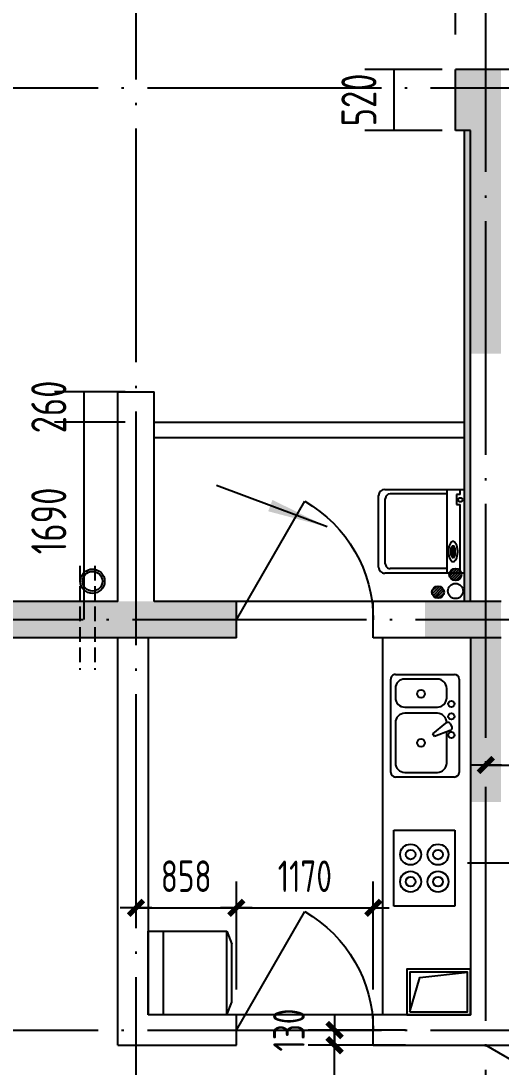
# Model space of a CAD drawing. Extents: x -726032 to 135930, y -151624 to 587044.
# Drawn here: x -563780 to -559677, y 563953 to 572902 of the extents above; entities that cross this region are included whole.
import ezdxf
from ezdxf.enums import TextEntityAlignment as Align

# ---------------------------------------------------------------- set-up
doc = ezdxf.new("R2010")
doc.units = 0
doc.header["$LTSCALE"] = 1000
doc.header["$MEASUREMENT"] = 0
doc.linetypes.add('DASH', pattern=[0.35, 0.25, -0.1])
doc.linetypes.add('DOTE', pattern=[2.42, 2, -0.2, 0.02, -0.2])
doc.layers.get('0').update_dxf_attribs({"linetype": 'CONTINUOUS'})
doc.layers.get('DEFPOINTS').update_dxf_attribs({"color": 1, "linetype": 'CONTINUOUS'})
for name, color, linetype in [('COLUMN', 170, 'CONTINUOUS'), ('DOTE', 8, 'DOTE'), ('GROUND', 45, 'CONTINUOUS'), ('JIAJU', 252, 'CONTINUOUS'), ('LVTRY', 6, 'CONTINUOUS'), ('PUB_DIM', 245, 'CONTINUOUS'), ('ROOF', 4, 'CONTINUOUS'), ('TOTHER', 7, 'CONTINUOUS'), ('WALL', 255, 'CONTINUOUS'), ('WINDOW', 155, 'CONTINUOUS'), ('WINDOW_TEXT', 7, 'CONTINUOUS'), ('空调', 245, 'CONTINUOUS'), ('雨水管', 20, 'CONTINUOUS')]:
    doc.layers.add(name, color=color, linetype=linetype)
doc.styles.add('DIM_FONT', font='isocp.shx', dxfattribs={"width": 0.8})
doc.styles.add('SIMPLEX', font='SIMPLEX.SHX')
doc.dimstyles.new('DIMA', dxfattribs={"dimtxt": 300, "dimasz": 1, "dimexe": 250, "dimexo": 300, "dimgap": 150, "dimtad": 1, "dimdec": 0, "dimzin": 0, "dimdsep": 46, "dimtxsty": 'DIM_FONT', "dimcen": 0.09, "dimse1": 1, "dimclrt": 142, "dimadec": 0, "dimazin": 0, "dimtfac": 1, "dimtdec": 0, "dimtix": 1, "dimtmove": 2, "dimatfit": 3, "dimfxl": 1, "dimtolj": 1, "dimtzin": 0, "dimarcsym": 0})
doc.dimstyles.new('DIMB', dxfattribs={"dimtxt": 300, "dimasz": 1, "dimexe": 250, "dimexo": 300, "dimgap": 150, "dimtad": 1, "dimdec": 0, "dimzin": 0, "dimdsep": 46, "dimtxsty": 'DIM_FONT', "dimcen": 0.09, "dimse2": 1, "dimclrt": 142, "dimadec": 0, "dimazin": 0, "dimtfac": 1, "dimtdec": 0, "dimtix": 1, "dimtmove": 2, "dimatfit": 3, "dimfxl": 1, "dimtolj": 1, "dimtzin": 0, "dimarcsym": 0})
doc.dimstyles.new('DIMN', dxfattribs={"dimtxt": 300, "dimasz": 1, "dimexe": 250, "dimexo": 300, "dimgap": 150, "dimtad": 1, "dimdec": 0, "dimzin": 0, "dimdsep": 46, "dimtxsty": 'DIM_FONT', "dimcen": 0.09, "dimclrt": 142, "dimadec": 0, "dimazin": 0, "dimtfac": 1, "dimtdec": 0, "dimtix": 1, "dimtmove": 2, "dimatfit": 3, "dimfxl": 1, "dimtolj": 1, "dimtzin": 0, "dimarcsym": 0})

# ---------------------------------------------------------------- blocks, each defined once
blk = doc.blocks.new('_DIMX')
blk.add_line((-150, 0), (150, 0))
at = {"const_width": 50}
blk.add_lwpolyline([(-70, -70), (70, 70)], dxfattribs=at)
blk = doc.blocks.new('*D2055')
at = {"layer": 'DEFPOINTS', "color": 0, "transparency": 16777216}
for p in [(-558766.9, 566536.8), (-559806.9, 565829.5), (-558766.9, 565829.5)]:
    blk.add_point(p, dxfattribs=at)
at = {"layer": 'PUB_DIM', "color": 0, "lineweight": -2, "transparency": 16777216}
for p, q in [((-558766.9, 566099.5), (-558766.9, 566761.8)), ((-559806, 566536.8), (-558767.8, 566536.8))]:
    blk.add_line(p, q, dxfattribs=at)
at = {"layer": 'PUB_DIM', "color": 0, "lineweight": -2, "transparency": 16777216, "xscale": 0.9, "yscale": 0.9, "zscale": 0.9, "rotation": 180}
blk.add_blockref('_DIMX', (-559806.9, 566536.8), dxfattribs=at)
at = {"layer": 'PUB_DIM', "color": 0, "lineweight": -2, "transparency": 16777216, "xscale": 0.9, "yscale": 0.9, "zscale": 0.9}
blk.add_blockref('_DIMX', (-558766.9, 566536.8), dxfattribs=at)
at = {"layer": 'PUB_DIM', "color": 142, "transparency": 16777216, "insert": (-559286.9, 566806.8), "char_height": 270, "attachment_point": 5, "style": 'DIM_FONT'}
blk.add_mtext('\\A1;1040', dxfattribs=at)
blk = doc.blocks.new('*D3653')
at = {"layer": 'DEFPOINTS', "color": 0, "transparency": 16777216}
for p in [(-562589.5, 569469.5), (-563241.8, 567779.5), (-562589.5, 567779.5)]:
    blk.add_point(p, dxfattribs=at)
at = {"layer": 'PUB_DIM', "color": 0, "lineweight": -2, "transparency": 16777216}
for p, q in [((-562889.5, 569469.5), (-563491.8, 569469.5)), ((-563241.8, 569468.5), (-563241.8, 567780.5))]:
    blk.add_line(p, q, dxfattribs=at)
at = {"layer": 'PUB_DIM', "color": 0, "transparency": 16777216}
for points in [[(-563242, 569468.5), (-563241.7, 569468.5), (-563241.8, 569469.5)], [(-563242, 567780.5), (-563241.7, 567780.5), (-563241.8, 567779.5)]]:
    blk.add_solid(points, dxfattribs=at)
at = {"layer": 'PUB_DIM', "color": 142, "transparency": 16777216, "insert": (-563541.8, 568624.5), "char_height": 300, "attachment_point": 5, "rotation": 90, "style": 'DIM_FONT'}
blk.add_mtext('\\A1;1690', dxfattribs=at)
blk = doc.blocks.new('M_E21')
for p, q in [((-250.1, 0), (250.1, 0)), ((-250.1, -400.1), (-250.1, 0)), ((250.1, 0), (250.1, -400.1)), ((250.1, -400.1), (-250.1, -400.1))]:
    blk.add_line(p, q)
at = {"layer": 'TOTHER', "linetype": 'Continuous'}
for centre, radius in [((-89.3, -109.8), 68.5), ((89.3, -109.8), 68.5), ((-89.3, -109.8), 31.6), ((89.3, -109.8), 31.6), ((-89.3, -290.2), 68.5), ((-89.3, -290.2), 31.6), ((89.3, -290.2), 68.5), ((89.3, -290.2), 31.6)]:
    blk.add_circle(centre, radius, dxfattribs=at)
at = {"width": 0.8, "flags": 9}
for tag in ['XSIZE', 'YSIZE']:
    blk.add_attdef(tag, (0, 0), '', height=0.5, dxfattribs=at)
blk = doc.blocks.new('_DBLK')
blk.add_line((-0.5, 0), (0, -0.866))
blk.add_arc((-0.5, 0), 1, 300, 0)
at = {"layer": 'WINDOW_TEXT', "style": 'SIMPLEX', "flags": 9}
blk.add_attdef('A', text='', height=1, dxfattribs=at).set_placement((0, 1.5), align=Align.MIDDLE)
blk = doc.blocks.new('M_E29JIV')
at = {"color": 0, "linetype": 'ByBlock'}
for p, q in [((0, -306.8), (0, 306.8)), ((30.7, 337.5), (419.3, 337.5)), ((358, 306.8), (143.2, 306.8)), ((450, 306.8), (450, -306.8)), ((81.8, 245.5), (81.8, 40)), ((419.3, -20.5), (419.3, 245.5)), ((58.9, 31.4), (162.5, 70.2)), ((162.5, 70.2), (172.8, 52.5)), ((48.4, 2), (56.6, -12.3)), ((172.8, 52.5), (87.3, -17.8)), ((143.2, -81.8), (358, -81.8)), ((358, -122.7), (143.2, -122.7)), ((81.8, -184.1), (81.8, -245.5)), ((419.3, -245.5), (419.3, -184.1)), ((419.3, -337.5), (30.7, -337.5)), ((143.2, -306.8), (358, -306.8))]:
    blk.add_line(p, q, dxfattribs=at)
for centre, radius in [((250.6, 112.5), 25.6), ((51.1, 61.4), 20.5), ((51.1, -61.4), 20.5), ((51.1, -143.2), 20.5), ((250.6, -209.7), 25.6)]:
    blk.add_circle(centre, radius, dxfattribs=at)
for centre, radius, start, end in [((30.7, 306.8), 30.7, 90, 180), ((143.2, 245.5), 61.4, 90, 180), ((358, 245.5), 61.4, 0, 90), ((419.3, 306.8), 30.7, 0, 90), ((66.1, 12.3), 20.5, 110.53768, 210), ((74.3, -2), 20.5, 210, 309.46232), ((143.2, -20.5), 61.4, 180, 270), ((358, -20.5), 61.4, 270, 0), ((143.2, -184.1), 61.4, 90, 180), ((358, -184.1), 61.4, 0, 90), ((143.2, -245.5), 61.4, 180, 270), ((358, -245.5), 61.4, 270, 0), ((30.7, -306.8), 30.7, 180, 270), ((419.3, -306.8), 30.7, 270, 0)]:
    blk.add_arc(centre, radius, start, end, dxfattribs=at)
at = {"style": 'DIM_FONT', "width": 0.8, "flags": 9}
for tag in ['XSIZE', 'YSIZE']:
    blk.add_attdef(tag, (0, 0), '', height=0.5, dxfattribs=at)
blk = doc.blocks.new('M_E20')
for p, q in [((345, 0), (-345, 0)), ((-302.4, -35.8), (-345, -35.8)), ((-302.4, -35), (-302.4, -65.6)), ((-302.4, -65.6), (-219.3, -65.6)), ((-219.3, -65.6), (-219.3, -35)), ((345, -35.8), (-219.3, -35.8)), ((-307.3, -144.3), (-307.3, -611)), ((123, -86.9), (123.1, -98.6)), ((133.5, -96.3), (133.5, -112.9)), ((198.1, -96.3), (133.5, -96.3)), ((133.5, -112.9), (198.1, -112.9)), ((198.1, -112.9), (198.1, -96.3)), ((214.8, -88), (214.8, -98.5)), ((307.3, -144.3), (307.3, -611)), ((267.3, -651), (-267.3, -651))]:
    blk.add_line(p, q)
blk.add_lwpolyline([(83.3, -94.4, 0.185158), (88.2, -107.2, 0.102042), (107.7, -121.5, 0.060862), (132.7, -129.5, 0.047173), (166.5, -132.7, 0.047173), (200.2, -129.5, 0.060862), (225.3, -121.5, 0.102042), (244.7, -107.2, 0.185158), (249.6, -94.4, 0.185158), (244.7, -81.7, 0.102042), (225.3, -67.3, 0.060862), (200.2, -59.3, 0.047173), (166.5, -56.1, 0.047173), (132.7, -59.3, 0.060862), (107.7, -67.3, 0.102042), (88.2, -81.7, 0.185158)], format="xyb", close=True)
for points in [[(214.8, -88, 0.259034), (212.9, -84.6, 0.076276), (201.4, -79.7, 0.036515), (187.8, -77.2, 0.026615), (169, -76.2, 0.026615), (150.1, -77.2, 0.036515), (136.6, -79.7, 0.076276), (125, -84.6, 0.259034), (123.1, -88, 0.078462), (123.3, -89.3, 0.056762)], [(214.8, -98.5, 0.259034), (212.9, -95.1, 0.076276), (201.4, -90.2, 0.036515), (187.8, -87.7, 0.026615), (169, -86.7, 0.026615), (150.1, -87.7, 0.036515), (136.6, -90.2, 0.076276), (125, -95.1, 0.259034), (123.1, -98.5, 0.259034), (125, -102, 0.056762), (133.5, -106, 0.036515)], [(198.1, -107.7, 0.008736), (201.4, -106.9, 0.076276), (212.9, -102, 0.259034), (214.8, -98.5, 0.259034)]]:
    blk.add_lwpolyline(points, format="xyb")
blk.add_circle((-258.7, -35), 17.5)
for centre, start, end in [((-267.3, -611), 180, 270), ((267.3, -611), 270, 0)]:
    blk.add_arc(centre, 40, start, end)
at = {"layer": 'TOTHER', "linetype": 'Continuous'}
for p, q in [((-345, -655.8), (-345, 0)), ((345, 0), (345, -655.8)), ((-345, -144.7), (345, -144.7)), ((295, -705.8), (-295, -705.8))]:
    blk.add_line(p, q, dxfattribs=at)
for centre, start, end in [((-295, -655.8), 180, 270), ((295, -655.8), 270, 0)]:
    blk.add_arc(centre, 50, start, end, dxfattribs=at)
at = {"width": 0.8, "flags": 9}
for tag in ['XSIZE', 'YSIZE']:
    blk.add_attdef(tag, (0, 0), '', height=0.5, dxfattribs=at)
blk = doc.blocks.new('*D832')
at = {"layer": 'DEFPOINTS', "color": 0, "transparency": 16777216}
for p in [(-562589.5, 569729.5), (-563241.8, 569469.5), (-562589.5, 569469.5)]:
    blk.add_point(p, dxfattribs=at)
at = {"layer": 'PUB_DIM', "color": 0, "lineweight": -2, "transparency": 16777216}
for p, q in [((-562889.5, 569729.5), (-563491.8, 569729.5)), ((-563241.8, 569730.5), (-563241.8, 569731.5)), ((-563241.8, 569729.5), (-563241.8, 569469.5)), ((-562889.5, 569469.5), (-563491.8, 569469.5)), ((-563241.8, 569468.5), (-563241.8, 569467.5))]:
    blk.add_line(p, q, dxfattribs=at)
at = {"layer": 'PUB_DIM', "color": 0, "transparency": 16777216}
for points in [[(-563242, 569730.5), (-563241.7, 569730.5), (-563241.8, 569729.5)], [(-563242, 569468.5), (-563241.7, 569468.5), (-563241.8, 569469.5)]]:
    blk.add_solid(points, dxfattribs=at)
at = {"layer": 'PUB_DIM', "color": 142, "transparency": 16777216, "insert": (-563541.9, 569599.5), "char_height": 300, "attachment_point": 5, "rotation": 90, "style": 'DIM_FONT'}
blk.add_mtext('\\A1;260', dxfattribs=at)
blk = doc.blocks.new('A$C593B1C2D')
at = {"layer": 'JIAJU'}
for p, q in [((0, 550), (0, 32.5)), ((550, 550), (0, 550)), ((550, 32.5), (550, 550)), ((550, 450), (0, 450)), ((0, 32.5), (84.2, 0)), ((550, 32.5), (0, 32.5)), ((465.8, 0), (84.2, 0)), ((550, 32.5), (465.8, 0))]:
    blk.add_line(p, q, dxfattribs=at)
blk = doc.blocks.new('A$C52343C9C')
at = {"layer": 'JIAJU', "rotation": 2.050917305024764e-05}
blk.add_blockref('A$C593B1C2D', (0, 0), dxfattribs=at)
blk = doc.blocks.new('A$C47CE1419')
at = {"layer": 'JIAJU', "xscale": -1, "rotation": 90}
blk.add_blockref('A$C52343C9C', (550, 550), dxfattribs=at)
blk = doc.blocks.new('*D2060')
at = {"layer": 'DEFPOINTS', "color": 0, "transparency": 16777216}
for p in [(-561099.6, 564139.5), (-560223, 564139.5), (-560223, 562839.5)]:
    blk.add_point(p, dxfattribs=at)
at = {"layer": 'PUB_DIM', "color": 0, "lineweight": -2, "transparency": 16777216}
for p, q in [((-560493, 564139.5), (-561324.6, 564139.5)), ((-561099.6, 562840.4), (-561099.6, 564138.6))]:
    blk.add_line(p, q, dxfattribs=at)
at = {"layer": 'PUB_DIM', "color": 0, "lineweight": -2, "transparency": 16777216, "xscale": 0.9, "yscale": 0.9, "zscale": 0.9}
for p, rotation in [((-561099.6, 564139.5), 90), ((-561099.6, 562839.5), 270)]:
    blk.add_blockref('_DIMX', p, dxfattribs=dict(at, rotation=rotation))
at = {"layer": 'PUB_DIM', "color": 142, "transparency": 16777216, "insert": (-561369.6, 563489.5), "char_height": 270, "attachment_point": 5, "rotation": 90, "style": 'DIM_FONT'}
blk.add_mtext('\\A1;1300', dxfattribs=at)
blk = doc.blocks.new('*D2061')
at = {"layer": 'DEFPOINTS', "color": 0, "transparency": 16777216}
for p in [(-561099.6, 564269.5), (-560223, 564269.5), (-560223, 564139.5)]:
    blk.add_point(p, dxfattribs=at)
at = {"layer": 'PUB_DIM', "color": 0, "lineweight": -2, "transparency": 16777216}
for p, q in [((-560493, 564269.5), (-561324.6, 564269.5)), ((-561099.6, 564270.4), (-561099.6, 564271.3)), ((-561099.6, 564139.5), (-561099.6, 564269.5)), ((-561099.6, 564138.6), (-561099.6, 564137.7))]:
    blk.add_line(p, q, dxfattribs=at)
at = {"layer": 'PUB_DIM', "color": 0, "lineweight": -2, "transparency": 16777216, "xscale": 0.9, "yscale": 0.9, "zscale": 0.9}
for p, rotation in [((-561099.6, 564269.5), 270), ((-561099.6, 564139.5), 90)]:
    blk.add_blockref('_DIMX', p, dxfattribs=dict(at, rotation=rotation))
at = {"layer": 'PUB_DIM', "color": 142, "transparency": 16777216, "insert": (-561489.7, 564269.5), "char_height": 270, "attachment_point": 5, "rotation": 90, "style": 'DIM_FONT'}
blk.add_mtext('\\A1;130', dxfattribs=at)
blk = doc.blocks.new('*D2073')
at = {"layer": 'DEFPOINTS', "color": 0, "transparency": 16777216}
for p in [(-561938.8, 565315.3), (-562796.8, 564345.9), (-561938.8, 564345.9)]:
    blk.add_point(p, dxfattribs=at)
at = {"layer": 'PUB_DIM', "color": 0, "lineweight": -2, "transparency": 16777216}
for p, q in [((-561938.8, 564615.9), (-561938.8, 565540.3)), ((-562795.9, 565315.3), (-561939.7, 565315.3))]:
    blk.add_line(p, q, dxfattribs=at)
at = {"layer": 'PUB_DIM', "color": 0, "lineweight": -2, "transparency": 16777216, "xscale": 0.9, "yscale": 0.9, "zscale": 0.9, "rotation": 180}
blk.add_blockref('_DIMX', (-562796.8, 565315.3), dxfattribs=at)
at = {"layer": 'PUB_DIM', "color": 0, "lineweight": -2, "transparency": 16777216, "xscale": 0.9, "yscale": 0.9, "zscale": 0.9}
blk.add_blockref('_DIMX', (-561938.8, 565315.3), dxfattribs=at)
at = {"layer": 'PUB_DIM', "color": 142, "transparency": 16777216, "insert": (-562367.8, 565585.3), "char_height": 270, "attachment_point": 5, "style": 'DIM_FONT'}
blk.add_mtext('\\A1;858', dxfattribs=at)
blk = doc.blocks.new('*D2074')
at = {"layer": 'DEFPOINTS', "color": 0, "transparency": 16777216}
for p in [(-560768.8, 565315.3), (-561938.8, 564345.9), (-560768.8, 564345.9)]:
    blk.add_point(p, dxfattribs=at)
at = {"layer": 'PUB_DIM', "color": 0, "lineweight": -2, "transparency": 16777216}
for p, q in [((-560768.8, 564615.9), (-560768.8, 565540.3)), ((-561937.9, 565315.3), (-560769.7, 565315.3))]:
    blk.add_line(p, q, dxfattribs=at)
at = {"layer": 'PUB_DIM', "color": 0, "lineweight": -2, "transparency": 16777216, "xscale": 0.9, "yscale": 0.9, "zscale": 0.9, "rotation": 180}
blk.add_blockref('_DIMX', (-561938.8, 565315.3), dxfattribs=at)
at = {"layer": 'PUB_DIM', "color": 0, "lineweight": -2, "transparency": 16777216, "xscale": 0.9, "yscale": 0.9, "zscale": 0.9}
blk.add_blockref('_DIMX', (-560768.8, 565315.3), dxfattribs=at)
at = {"layer": 'PUB_DIM', "color": 142, "transparency": 16777216, "insert": (-561353.8, 565585.3), "char_height": 270, "attachment_point": 5, "style": 'DIM_FONT'}
blk.add_mtext('\\A1;1170', dxfattribs=at)
blk = doc.blocks.new('*D849')
at = {"layer": 'DEFPOINTS', "color": 0, "transparency": 16777216}
for p in [(-559806.9, 573680.2), (-560066.9, 572485.5), (-559806.9, 572485.5)]:
    blk.add_point(p, dxfattribs=at)
at = {"layer": 'PUB_DIM', "color": 0, "lineweight": -2, "transparency": 16777216}
for p, q in [((-560066.9, 572785.5), (-560066.9, 573930.2)), ((-559806.9, 572785.5), (-559806.9, 573930.2)), ((-560067.9, 573680.2), (-560068.9, 573680.2)), ((-560066.9, 573680.2), (-559806.9, 573680.2)), ((-559805.9, 573680.2), (-559804.9, 573680.2))]:
    blk.add_line(p, q, dxfattribs=at)
at = {"layer": 'PUB_DIM', "color": 0, "transparency": 16777216}
for points in [[(-560067.9, 573680.3), (-560067.9, 573680), (-560066.9, 573680.2)], [(-559805.9, 573680.3), (-559805.9, 573680), (-559806.9, 573680.2)]]:
    blk.add_solid(points, dxfattribs=at)
at = {"layer": 'PUB_DIM', "color": 142, "transparency": 16777216, "insert": (-559890.9, 574194.8), "char_height": 300, "attachment_point": 5, "style": 'DIM_FONT'}
blk.add_mtext('\\A1;260', dxfattribs=at)
blk = doc.blocks.new('*D850')
at = {"layer": 'DEFPOINTS', "color": 0, "transparency": 16777216}
for p in [(-560591.5, 572485.5), (-559881.1, 572485.5), (-559881.1, 571965.5)]:
    blk.add_point(p, dxfattribs=at)
at = {"layer": 'PUB_DIM', "color": 0, "lineweight": -2, "transparency": 16777216}
for p, q in [((-560181.1, 572485.5), (-560841.5, 572485.5)), ((-560591.5, 572486.5), (-560591.5, 572487.5)), ((-560591.5, 571965.5), (-560591.5, 572485.5)), ((-560181.1, 571965.5), (-560841.5, 571965.5)), ((-560591.5, 571964.5), (-560591.5, 571963.5))]:
    blk.add_line(p, q, dxfattribs=at)
at = {"layer": 'PUB_DIM', "color": 0, "transparency": 16777216}
for points in [[(-560591.7, 572486.5), (-560591.3, 572486.5), (-560591.5, 572485.5)], [(-560591.7, 571964.5), (-560591.3, 571964.5), (-560591.5, 571965.5)]]:
    blk.add_solid(points, dxfattribs=at)
at = {"layer": 'PUB_DIM', "color": 142, "transparency": 16777216, "insert": (-560891.5, 572225.5), "char_height": 300, "attachment_point": 5, "rotation": 90, "style": 'DIM_FONT'}
blk.add_mtext('\\A1;520', dxfattribs=at)
blk = doc.blocks.new('_ARROW')
blk.add_solid([(0, 0), (-1, 0.1), (-1, -0.1)])

msp = doc.modelspace()

# ---------------------------------------------------------------- hatches: boundary and pattern name
at = {"layer": 'ROOF'}
h = msp.add_hatch(dxfattribs=at)
h.set_pattern_fill('DOTS', color=256, scale=390, style=0)
h.set_pattern_definition([(0, (-573286.966, 158961.31), (12.1875, 24.375), [0, -24.375])])
h.paths.add_polyline_path([(-559988.9, 567935.5), (-559936.9, 567935.5), (-559936.9, 571965.5), (-559988.9, 571965.5)])
at = {"layer": '雨水管'}
h = msp.add_hatch(dxfattribs=at)
h.set_pattern_fill('ANSI31', color=256, scale=130, style=0)
h.set_pattern_definition([(45, (-1080823.079, 910198.765), (-11.4904852, 11.4904852), [])])
h.paths.add_polyline_path([(-560119.3, 568167, 1), (-560015.3, 568167, 1)])
h = msp.add_hatch(dxfattribs=at)
h.set_pattern_fill('ANSI31', color=256, scale=130, style=0)
h.set_pattern_definition([(45, (-1080971.392, 910046.808), (-11.4904852, 11.4904852), [])])
h.paths.add_polyline_path([(-560267.6, 568015, 1), (-560163.6, 568015, 1)])

# ---------------------------------------------------------------- linework, layer by layer
at = {"layer": 'COLUMN'}
for points in [[(-560066.9, 572485.5), (-560066.9, 571965.5), (-559676.9, 572485.5), (-559936.9, 571965.5)], [(-559936.9, 571965.5), (-559936.9, 570054.5), (-559676.9, 572485.5), (-559676.9, 570054.5)], [(-564226.9, 567935.5), (-564226.9, 567623.5), (-561938.9, 567935.5), (-561938.9, 567623.5)], [(-560326.9, 567935.5), (-560326.9, 567623.5), (-559676.9, 567935.5), (-559936.9, 567623.5)], [(-559936.9, 567623.5), (-559936.9, 566219.5), (-559676.9, 567935.5), (-559676.9, 566219.5)]]:
    msp.add_solid(points, dxfattribs=at)
at = {"layer": 'DOTE'}
for p, q in [((-562796.9, 574401.4), (-562796.9, 546557.4)), ((-559806.9, 561929.5), (-559806.9, 574401.4)), ((-615939.2, 572329.5), (-546307.4, 572329.5)), ((-546307.4, 567779.5), (-615991.2, 567779.5)), ((-559962.9, 565699.5), (-556270.9, 565699.5)), ((-615939.2, 564269.5), (-546307.4, 564269.5))]:
    msp.add_line(p, q, dxfattribs=at)
at = {"layer": 'GROUND'}
for p, q in [((-560768.9, 567935.5), (-561938.9, 567935.5)), ((-560768.9, 564399.5), (-561938.9, 564399.5))]:
    msp.add_line(p, q, dxfattribs=at)
at = {"layer": 'LVTRY'}
msp.add_line((-560690.9, 567623.5), (-560690.9, 564399.5), dxfattribs=at)
for points in [[(-560482.9, 564399.5), (-559936.9, 564399.5), (-559936.9, 564789.5), (-560482.9, 564789.5)], [(-560456.9, 564425.5), (-559962.9, 564425.5), (-559962.9, 564763.5), (-560456.9, 564763.5)]]:
    msp.add_lwpolyline(points, close=True, dxfattribs=at)
msp.add_lwpolyline([(-560456.9, 564425.5), (-560372.3, 564720), (-559962.9, 564763.5)], dxfattribs=at)
at = {"layer": 'ROOF'}
for p, q in [((-559988.9, 567935.5), (-559988.9, 571965.5)), ((-562640.9, 569469.5), (-559988.9, 569469.5)), ((-562640.9, 569339.5), (-559988.9, 569339.5))]:
    msp.add_line(p, q, dxfattribs=at)
at = {"layer": 'WALL'}
for p, q in [((-560066.9, 571965.5), (-560066.9, 572485.5)), ((-558896.9, 572485.5), (-560066.9, 572485.5)), ((-559936.9, 571965.5), (-560066.9, 571965.5)), ((-559936.9, 567935.5), (-559936.9, 571965.5)), ((-562952.9, 567935.5), (-562952.9, 569729.5)), ((-562952.9, 569729.5), (-562640.9, 569729.5)), ((-562640.9, 567935.5), (-562640.9, 569729.5)), ((-562952.9, 567935.5), (-564226.9, 567935.5)), ((-561938.9, 567935.5), (-562640.9, 567935.5)), ((-561938.9, 567623.5), (-561938.9, 567935.5)), ((-560768.9, 567623.5), (-560768.9, 567935.5)), ((-559676.9, 567935.5), (-560768.9, 567935.5)), ((-561938.9, 567623.5), (-564226.9, 567623.5)), ((-562952.9, 564139.5), (-562952.9, 567623.5)), ((-562692.9, 567623.5), (-562692.9, 564399.5)), ((-559676.9, 567623.5), (-560768.9, 567623.5)), ((-559936.9, 567623.5), (-559936.9, 564399.5)), ((-561938.9, 564399.5), (-562692.9, 564399.5)), ((-561938.9, 564139.5), (-561938.9, 564399.5)), ((-560768.9, 564139.5), (-560768.9, 564399.5)), ((-559936.9, 564399.5), (-560768.9, 564399.5)), ((-562952.9, 564139.5), (-561938.9, 564139.5)), ((-560768.9, 564139.5), (-558688.9, 564139.5))]:
    msp.add_line(p, q, dxfattribs=at)
at = {"layer": '空调', "linetype": 'DASH', "ltscale": 0.5}
for p, q in [((-563277.9, 568241.3), (-563277.9, 567351.9)), ((-563147.9, 568241.3), (-563147.9, 567351.9))]:
    msp.add_line(p, q, dxfattribs=at)
at = {"layer": '雨水管'}
msp.add_lwpolyline([(-561162, 568573.1), (-562107.5, 568928.2)], dxfattribs=at)
for centre, radius in [((-563168.6, 568108.9), 104), ((-563168.6, 568108.9), 84.5), ((-560067.3, 568167), 52), ((-560215.6, 568015), 52), ((-560066.2, 568024.8), 65)]:
    msp.add_circle(centre, radius, dxfattribs=at)

# ---------------------------------------------------------------- block references
at = {"layer": 'LVTRY'}
for name, p, xscale, yscale, zscale, rotation in [('M_E20', (-559988.9, 568536), 1.039999999993597, 1.039999999993597, 1.039999999993597, 270), ('M_E29JIV', (-560034.9, 566872.7), 1.299999999999272, 1.299999999999272, 1.299999999999272, 180), ('M_E21', (-560072.7, 565654.9), 1.30000000000291, 1.30000000000291, 1.30000000000291, 270)]:
    msp.add_blockref(name, p, dxfattribs=dict(at, xscale=xscale, yscale=yscale, zscale=zscale, rotation=rotation))
at = {"layer": 'LVTRY', "xscale": 1.299999999999272, "yscale": 1.299999999999272, "zscale": 1.299999999999272}
msp.add_blockref('A$C47CE1419', (-562692.9, 564399.5), dxfattribs=at)
at = {"layer": 'WINDOW'}
for p, xscale, yscale, zscale, rotation in [((-561353.9, 567779.5), -1170, 1170, 1170, 180), ((-561353.9, 564269.5), -1170, 1170, 1170, 180), ((-559806.9, 563489.5), 1300, -1300, 1300, 270)]:
    msp.add_blockref('_DBLK', p, dxfattribs=dict(at, xscale=xscale, yscale=yscale, zscale=zscale, rotation=rotation))
at = {"layer": '雨水管', "xscale": 519.9999999999982, "yscale": 519.9999999999982, "zscale": 519.9999999999982, "rotation": 339.4141290930005}
msp.add_blockref('_ARROW', (-561162, 568573.1), dxfattribs=at)

# ---------------------------------------------------------------- dimensions: what is measured, and where the dimension line sits
at = {"layer": 'PUB_DIM'}
dim = msp.add_linear_dim(base=(-559806.9, 573680.2), p1=(-560066.9, 572485.5), p2=(-559806.9, 572485.5), angle=180, dimstyle='DIMN', dxfattribs=at)
dim.commit()
dim.dimension.update_dxf_attribs({"geometry": '*D849', "text_midpoint": (-559890.9, 574194.8), "dimtype": 160})
for base, p1, p2, angle, dimstyle, picture, middle in [((-560591.5, 572485.5), (-559881.1, 571965.5), (-559881.1, 572485.5), 270, 'DIMN', '*D850', (-560891.5, 572225.5)), ((-563241.8, 569469.5), (-562589.5, 569729.5), (-562589.5, 569469.5), 90, 'DIMN', '*D832', (-563541.9, 569599.5)), ((-563241.8, 567779.5), (-562589.5, 569469.5), (-562589.5, 567779.5), 90, 'DIMB', '*D3653', (-563541.8, 568624.5))]:
    dim = msp.add_linear_dim(base=base, p1=p1, p2=p2, angle=angle, dimstyle=dimstyle, dxfattribs=at)
    dim.commit()
    dim.dimension.update_dxf_attribs({"geometry": picture, "text_midpoint": middle})
for p1, p2, distance, picture, middle in [((-559806.9, 565829.5), (-558766.9, 565829.5), 707.3, '*D2055', (-559286.9, 566806.8)), ((-562796.8, 564345.9), (-561938.8, 564345.9), 969.4, '*D2073', (-562367.8, 565585.3)), ((-561938.8, 564345.9), (-560768.8, 564345.9), 969.4, '*D2074', (-561353.8, 565585.3)), ((-560223, 562839.5), (-560223, 564139.5), 876.7, '*D2060', (-561369.6, 563489.5))]:
    dim = msp.add_aligned_dim(p1=p1, p2=p2, distance=distance, dimstyle='DIMA', override={"dimscale": 0.9, "dimblk1": '_DIMX', "dimblk2": '_DIMX', "dimsah": 1}, dxfattribs=at)
    dim.commit()
    dim.dimension.update_dxf_attribs({"geometry": picture, "text_midpoint": middle})
dim = msp.add_linear_dim(base=(-561099.6, 564269.5), p1=(-560223, 564139.5), p2=(-560223, 564269.5), angle=90, dimstyle='DIMA', override={"dimscale": 0.9, "dimblk1": '_DIMX', "dimblk2": '_DIMX', "dimsah": 1}, dxfattribs=at)
dim.commit()
dim.dimension.update_dxf_attribs({"geometry": '*D2061', "text_midpoint": (-561489.7, 564269.5), "dimtype": 161})

doc.saveas('drawing.dxf')
